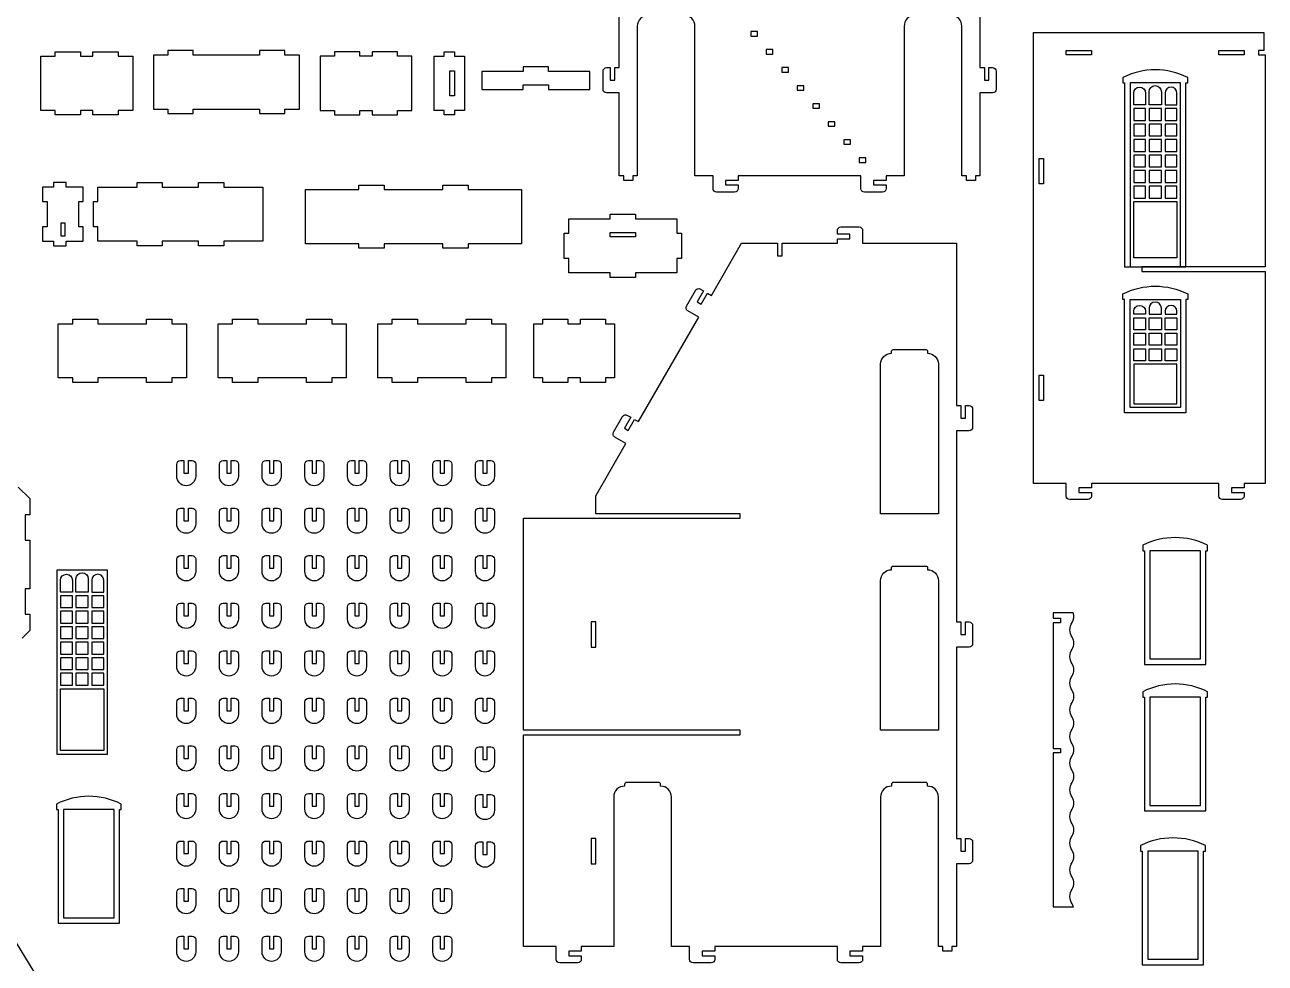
# Model space of a CAD drawing. Extents: x -1025 to 1051, y -1223 to 592.
# Drawn here: x 224 to 1049, y -426 to 198 of the extents above; entities that cross this region are included whole.
import ezdxf

# ---------------------------------------------------------------- set-up
doc = ezdxf.new("R2010")
doc.units = 0
doc.header["$MEASUREMENT"] = 0
doc.layers.add('LAYER1', color=18, linetype='CONTINUOUS')

msp = doc.modelspace()

# ---------------------------------------------------------------- linework, layer by layer
at = {"layer": 'LAYER1'}
for points in [[(859.23, 296.76), (859.23, 169.56), (862.23, 169.56), (862.23, 161.16), (865.23, 161.16), (865.23, 169.56), (867.63, 169.56, -0.414214), (870.03, 167.16), (870.03, 155.16, -0.414214), (867.63, 152.76), (859.23, 152.76), (859.23, 97.56), (856.23, 97.56), (856.23, 94.56), (850.23, 94.56), (850.23, 97.56), (847.23, 97.56), (847.23, 197.16, 0.414214), (840.03, 204.36)], [(638.43, 204.36, 0.414214), (631.23, 197.16), (631.23, 97.56), (628.23, 97.56), (628.23, 94.56), (622.23, 94.56), (622.23, 97.56), (619.23, 97.56), (619.23, 152.76), (610.83, 152.76, -0.414214), (608.43, 155.16), (608.43, 167.16, -0.414214), (610.83, 169.56), (613.23, 169.56), (613.23, 161.16), (616.23, 161.16), (616.23, 169.56), (619.23, 169.56), (619.23, 238.56)], [(816.03, 204.36, 0.414214), (808.83, 197.16), (808.83, 97.56), (796.83, 97.56), (796.83, 94.56), (788.43, 94.56), (788.43, 91.56), (796.83, 91.56), (796.83, 89.16, -0.414214), (794.43, 86.76), (782.43, 86.76, -0.414214), (780.03, 89.16), (780.03, 97.56), (698.43, 97.56), (698.43, 94.56), (690.03, 94.56), (690.03, 91.56), (698.43, 91.56), (698.43, 89.16, -0.414214), (696.03, 86.76), (684.03, 86.76, -0.414214), (681.63, 89.16), (681.63, 97.56), (669.63, 97.56), (669.63, 197.16, 0.414214), (662.43, 204.36)]]:
    msp.add_lwpolyline(points, format="xyb", dxfattribs=at)
for points in [[(706.75, 190.56), (711.23, 190.56), (711.23, 193.56), (706.75, 193.56)], [(285.8, 141.15), (285.8, 138.15), (269, 138.15), (269, 141.15), (260.75, 141.15), (260.75, 138.15), (243.95, 138.15), (243.95, 141.15), (234.31, 141.15), (234.31, 177.15), (243.95, 177.15), (243.95, 180.15), (260.75, 180.15), (260.75, 177.15), (269, 177.15), (269, 180.15), (285.8, 180.15), (285.8, 177.15), (295.45, 177.15), (295.45, 141.15)], [(335.68, 141.97), (379.94, 141.97), (379.94, 138.97), (396.74, 138.97), (396.74, 141.97), (406.38, 141.97), (406.38, 177.97), (396.74, 177.97), (396.74, 180.97), (379.94, 180.97), (379.94, 177.97), (335.68, 177.97), (335.68, 180.97), (318.88, 180.97), (318.88, 177.97), (309.24, 177.97), (309.24, 141.97), (318.88, 141.97), (318.88, 138.97), (335.68, 138.97)], [(471.67, 141.15), (481.31, 141.15), (481.31, 177.15), (471.67, 177.15), (471.67, 180.15), (454.87, 180.15), (454.87, 177.15), (446.62, 177.15), (446.62, 180.15), (429.82, 180.15), (429.82, 177.15), (420.18, 177.15), (420.18, 141.15), (429.82, 141.15), (429.82, 138.15), (446.62, 138.15), (446.62, 141.15), (454.87, 141.15), (454.87, 138.15), (471.67, 138.15)], [(509.51, 141.15), (509.51, 138.15), (502.8, 138.15), (502.8, 141.15), (496.08, 141.15), (496.08, 177.15), (502.8, 177.15), (502.8, 180.15), (509.51, 180.15), (509.51, 177.15), (516.23, 177.15), (516.23, 141.15)], [(717.06, 178.56), (721.54, 178.56), (721.54, 181.56), (717.06, 181.56)], [(933.41, 178.02), (916.61, 178.02), (916.61, 181.02), (933.41, 181.02)], [(1035.03, 178.02), (1018.23, 178.02), (1018.23, 181.02), (1035.03, 181.02)], [(506.51, 150.75), (506.51, 167.55), (509.51, 167.55), (509.51, 150.75)], [(572.17, 155.07), (599.77, 155.07), (599.77, 167.07), (572.17, 167.07), (572.17, 170.07), (555.37, 170.07), (555.37, 167.07), (527.77, 167.07), (527.77, 155.07), (555.37, 155.07), (555.37, 158.07), (572.17, 158.07)], [(727.37, 166.56), (731.85, 166.56), (731.85, 169.56), (727.37, 169.56)], [(737.68, 154.56), (742.16, 154.56), (742.16, 157.56), (737.68, 157.56)], [(992.78, 159.42), (959.18, 159.42), (959.18, 37.02), (992.78, 37.02)], [(747.99, 142.56), (752.47, 142.56), (752.47, 145.56), (747.99, 145.56)], [(961.58, 134.44), (969.5, 134.44), (969.5, 142.36), (961.58, 142.36)], [(971.9, 134.44), (980.06, 134.44), (980.06, 142.36), (971.9, 142.36)], [(982.46, 134.44), (990.38, 134.44), (990.38, 142.36), (982.46, 142.36)], [(758.3, 130.56), (762.78, 130.56), (762.78, 133.56), (758.3, 133.56)], [(961.58, 124.12), (969.5, 124.12), (969.5, 132.04), (961.58, 132.04)], [(971.9, 124.12), (980.06, 124.12), (980.06, 132.04), (971.9, 132.04)], [(982.46, 124.12), (990.38, 124.12), (990.38, 132.04), (982.46, 132.04)], [(768.6, 118.56), (773.09, 118.56), (773.09, 121.56), (768.6, 121.56)], [(961.58, 113.8), (969.5, 113.8), (969.5, 121.72), (961.58, 121.72)], [(971.9, 113.8), (980.06, 113.8), (980.06, 121.72), (971.9, 121.72)], [(982.46, 113.8), (990.38, 113.8), (990.38, 121.72), (982.46, 121.72)], [(778.91, 106.56), (783.39, 106.56), (783.39, 109.56), (778.91, 109.56)], [(900.11, 92.22), (898.61, 92.22), (898.61, 109.02), (901.61, 109.02), (901.61, 92.22)], [(961.58, 103.48), (969.5, 103.48), (969.5, 111.4), (961.58, 111.4)], [(971.9, 103.48), (980.06, 103.48), (980.06, 111.4), (971.9, 111.4)], [(982.46, 103.48), (990.38, 103.48), (990.38, 111.4), (982.46, 111.4)], [(961.58, 93.16), (969.5, 93.16), (969.5, 101.08), (961.58, 101.08)], [(971.9, 93.16), (980.06, 93.16), (980.06, 101.08), (971.9, 101.08)], [(982.46, 93.16), (990.38, 93.16), (990.38, 101.08), (982.46, 101.08)], [(251.13, 54.06), (262.53, 54.06), (262.53, 63.66), (259.53, 63.66), (259.53, 80.46), (262.53, 80.46), (262.53, 90.06), (251.13, 90.06), (251.13, 93.06), (242.73, 93.06), (242.73, 90.06), (235.53, 90.06), (235.53, 80.46), (238.53, 80.46), (238.53, 63.66), (235.53, 63.66), (235.53, 54.06), (242.73, 54.06), (242.73, 51.06), (251.13, 51.06)], [(356.06, 54.06), (356.06, 51.06), (339.26, 51.06), (339.26, 54.06), (315.17, 54.06), (315.17, 51.06), (298.37, 51.06), (298.37, 54.06), (272.33, 54.06), (272.33, 63.66), (269.33, 63.66), (269.33, 80.46), (272.33, 80.46), (272.33, 90.06), (298.37, 90.06), (298.37, 93.06), (315.17, 93.06), (315.17, 90.06), (339.26, 90.06), (339.26, 93.06), (356.06, 93.06), (356.06, 90.06), (382.1, 90.06), (382.1, 54.06)], [(501.91, 88.45), (501.91, 91.45), (518.71, 91.45), (518.71, 88.45), (554.09, 88.45), (554.09, 52.45), (518.71, 52.45), (518.71, 49.45), (501.91, 49.45), (501.91, 52.45), (462.71, 52.45), (462.71, 49.45), (445.91, 49.45), (445.91, 52.45), (410.53, 52.45), (410.53, 88.45), (445.91, 88.45), (445.91, 91.45), (462.71, 91.45), (462.71, 88.45)], [(961.58, 82.84), (969.5, 82.84), (969.5, 90.76), (961.58, 90.76)], [(971.9, 82.84), (980.06, 82.84), (980.06, 90.76), (971.9, 90.76)], [(982.46, 82.84), (990.38, 82.84), (990.38, 90.76), (982.46, 90.76)], [(961.58, 80.44), (990.38, 80.44), (990.38, 43.02), (961.58, 43.02)], [(250.53, 66.06), (247.53, 66.06), (247.53, 57.66), (250.53, 57.66)], [(613.25, 32.99), (585.65, 32.99), (585.65, 42.59), (582.65, 42.59), (582.65, 59.39), (585.65, 59.39), (585.65, 68.99), (613.25, 68.99), (613.25, 71.99), (630.05, 71.99), (630.05, 68.99), (657.65, 68.99), (657.65, 59.39), (660.65, 59.39), (660.65, 42.59), (657.65, 42.59), (657.65, 32.99), (630.05, 32.99), (630.05, 29.99), (613.25, 29.99)], [(630.05, 56.99), (613.25, 56.99), (613.25, 59.99), (630.05, 59.99)], [(959.18, 15.42), (992.78, 15.42), (992.78, -56.58), (959.18, -56.58)], [(321.53, -36.84), (321.53, -39.84), (304.73, -39.84), (304.73, -36.84), (272.32, -36.84), (272.32, -39.84), (255.52, -39.84), (255.52, -36.84), (245.88, -36.84), (245.88, -0.84), (255.52, -0.84), (255.52, 2.16), (272.32, 2.16), (272.32, -0.84), (304.73, -0.84), (304.73, 2.16), (321.53, 2.16), (321.53, -0.84), (331.17, -0.84), (331.17, -36.84)], [(361.87, -0.84), (361.87, 2.16), (378.67, 2.16), (378.67, -0.84), (411.08, -0.84), (411.08, 2.16), (427.88, 2.16), (427.88, -0.84), (437.52, -0.84), (437.52, -36.84), (427.88, -36.84), (427.88, -39.84), (411.08, -39.84), (411.08, -36.84), (378.67, -36.84), (378.67, -39.84), (361.87, -39.84), (361.87, -36.84), (352.23, -36.84), (352.23, -0.84)], [(468.22, -0.84), (468.22, 2.16), (485.02, 2.16), (485.02, -0.84), (517.43, -0.84), (517.43, 2.16), (534.23, 2.16), (534.23, -0.84), (543.87, -0.84), (543.87, -36.84), (534.23, -36.84), (534.23, -39.84), (517.43, -39.84), (517.43, -36.84), (485.02, -36.84), (485.02, -39.84), (468.22, -39.84), (468.22, -36.84), (458.58, -36.84), (458.58, -0.84)], [(568.32, -0.84), (568.32, 2.16), (585.12, 2.16), (585.12, -0.84), (593.38, -0.84), (593.38, 2.16), (610.18, 2.16), (610.18, -0.84), (616.01, -0.84), (616.01, -36.84), (610.18, -36.84), (610.18, -39.84), (593.38, -39.84), (593.38, -36.84), (585.12, -36.84), (585.12, -39.84), (568.32, -39.84), (568.32, -36.84), (562.49, -36.84), (562.49, -0.84)], [(969.5, -4.76), (961.58, -4.76), (961.58, 3.16), (969.5, 3.16)], [(980.06, -4.76), (971.9, -4.76), (971.9, 3.16), (980.06, 3.16)], [(990.38, -4.76), (982.46, -4.76), (982.46, 3.16), (990.38, 3.16)], [(969.5, -15.08), (961.58, -15.08), (961.58, -7.16), (969.5, -7.16)], [(980.06, -15.08), (971.9, -15.08), (971.9, -7.16), (980.06, -7.16)], [(990.38, -15.08), (982.46, -15.08), (982.46, -7.16), (990.38, -7.16)], [(969.5, -25.4), (961.58, -25.4), (961.58, -17.48), (969.5, -17.48)], [(980.06, -25.4), (971.9, -25.4), (971.9, -17.48), (980.06, -17.48)], [(990.38, -25.4), (982.46, -25.4), (982.46, -17.48), (990.38, -17.48)], [(961.58, -54.18), (990.38, -54.18), (990.38, -27.8), (961.58, -27.8)], [(900.11, -51.78), (898.61, -51.78), (898.61, -34.98), (901.61, -34.98), (901.61, -51.78)], [(1006, -151.82), (972.4, -151.82), (972.4, -223.82), (1006, -223.82)], [(278.58, -164.66), (244.98, -164.66), (244.98, -287.06), (278.58, -287.06)], [(247.38, -189.64), (255.3, -189.64), (255.3, -181.72), (247.38, -181.72)], [(257.7, -189.64), (265.86, -189.64), (265.86, -181.72), (257.7, -181.72)], [(268.26, -189.64), (276.18, -189.64), (276.18, -181.72), (268.26, -181.72)], [(247.38, -199.96), (255.3, -199.96), (255.3, -192.04), (247.38, -192.04)], [(257.7, -199.96), (265.86, -199.96), (265.86, -192.04), (257.7, -192.04)], [(268.26, -199.96), (276.18, -199.96), (276.18, -192.04), (268.26, -192.04)], [(247.38, -210.28), (255.3, -210.28), (255.3, -202.36), (247.38, -202.36)], [(257.7, -210.28), (265.86, -210.28), (265.86, -202.36), (257.7, -202.36)], [(268.26, -210.28), (276.18, -210.28), (276.18, -202.36), (268.26, -202.36)], [(602.1, -216.02), (603.6, -216.02), (603.6, -199.22), (600.6, -199.22), (600.6, -216.02)], [(247.38, -220.6), (255.3, -220.6), (255.3, -212.68), (247.38, -212.68)], [(257.7, -220.6), (265.86, -220.6), (265.86, -212.68), (257.7, -212.68)], [(268.26, -220.6), (276.18, -220.6), (276.18, -212.68), (268.26, -212.68)], [(247.38, -230.92), (255.3, -230.92), (255.3, -223), (247.38, -223)], [(257.7, -230.92), (265.86, -230.92), (265.86, -223), (257.7, -223)], [(268.26, -230.92), (276.18, -230.92), (276.18, -223), (268.26, -223)], [(247.38, -241.24), (255.3, -241.24), (255.3, -233.32), (247.38, -233.32)], [(257.7, -241.24), (265.86, -241.24), (265.86, -233.32), (257.7, -233.32)], [(268.26, -241.24), (276.18, -241.24), (276.18, -233.32), (268.26, -233.32)], [(247.38, -243.64), (276.18, -243.64), (276.18, -284.66), (247.38, -284.66)], [(1006, -249.23), (972.4, -249.23), (972.4, -321.23), (1006, -321.23)], [(283.05, -323.97), (249.45, -323.97), (249.45, -395.97), (283.05, -395.97)], [(602.1, -360.02), (603.6, -360.02), (603.6, -343.22), (600.6, -343.22), (600.6, -360.02)], [(1004.5, -351.61), (970.9, -351.61), (970.9, -423.61), (1004.5, -423.61)], [(217.71, -467.85), (217.71, -595.08), (64.49, -595.08), (64.49, -403.53), (212.36, -403.53), (232.07, -435.98)]]:
    msp.add_lwpolyline(points, close=True, dxfattribs=at)
for points in [[(1044.63, 178.02), (1049.1, 178.02), (1049.1, 37.02), (967.01, 37.02), (967.01, 34.02), (1049.1, 34.02), (1049.1, -106.98), (1035.03, -106.98), (1035.03, -109.98), (1026.63, -109.98), (1026.63, -112.98), (1035.03, -112.98), (1035.03, -115.38, -0.414214), (1032.63, -117.78), (1020.63, -117.78, -0.414214), (1018.23, -115.38), (1018.23, -106.98), (933.41, -106.98), (933.41, -109.98), (925.01, -109.98), (925.01, -112.98), (933.41, -112.98), (933.41, -115.38, -0.414214), (931.01, -117.78), (919.01, -117.78, -0.414214), (916.61, -115.38), (916.61, -106.98), (895.01, -106.98), (895.01, 193.02), (1048.23, 193.02), (1048.23, 181.02), (1044.63, 181.02)], [(955.58, 159.42), (955.58, 37.02), (996.38, 37.02), (996.38, 159.42), (997.58, 159.42), (997.58, 163.02, 0.238913), (954.38, 163.02), (954.38, 159.42)], [(971.9, 144.76), (971.9, 153.55, -1), (980.06, 153.55), (980.06, 144.76)], [(969.5, 152.68), (969.5, 144.76), (961.58, 144.76), (961.58, 152.68, -1)], [(982.46, 152.68), (982.46, 144.76), (990.38, 144.76), (990.38, 152.68, 1)], [(727.6, 52.78), (764.4, 52.78), (764.4, 55.78), (772.8, 55.78), (772.8, 58.78), (764.4, 58.78), (764.4, 61.18, -0.414214), (766.8, 63.58), (778.8, 63.58, -0.414214), (781.2, 61.18), (781.2, 52.78), (843.6, 52.78), (843.6, -55.22), (846.6, -55.22), (846.6, -63.62), (849.6, -63.62), (849.6, -55.22), (852, -55.22, -0.414214), (854.4, -57.62), (854.4, -69.62, -0.414214), (852, -72.02), (843.6, -72.02), (843.6, -199.22), (846.6, -199.22), (846.6, -207.62), (849.6, -207.62), (849.6, -199.22), (852, -199.22, -0.414214), (854.4, -201.62), (854.4, -213.62, -0.414214), (852, -216.02), (843.6, -216.02), (843.6, -343.22), (846.6, -343.22), (846.6, -351.62), (849.6, -351.62), (849.6, -343.22), (852, -343.22, -0.414214), (854.4, -345.62), (854.4, -357.62, -0.414214), (852, -360.02), (843.6, -360.02), (843.6, -415.22), (840.6, -415.22), (840.6, -418.22), (834.6, -418.22), (834.6, -415.22), (831.6, -415.22), (831.6, -315.62, 0.414214), (824.4, -308.42), (824.4, -307.22, 0.414214), (823.2, -306.02), (801.6, -306.02, 0.414214), (800.4, -307.22), (800.4, -308.42, 0.414214), (793.2, -315.62), (793.2, -415.22), (781.2, -415.22), (781.2, -418.22), (772.8, -418.22), (772.8, -421.22), (781.2, -421.22), (781.2, -423.62, -0.414214), (778.8, -426.02), (766.8, -426.02, -0.414214), (764.4, -423.62), (764.4, -415.22), (682.8, -415.22), (682.8, -418.22), (674.4, -418.22), (674.4, -421.22), (682.8, -421.22), (682.8, -423.62, -0.414214), (680.4, -426.02), (668.4, -426.02, -0.414214), (666, -423.62), (666, -415.22), (654, -415.22), (654, -315.62, 0.414214), (646.8, -308.42), (646.8, -307.22, 0.414214), (645.6, -306.02), (624, -306.02, 0.414214), (622.8, -307.22), (622.8, -308.42, 0.414214), (615.6, -315.62), (615.6, -415.22), (594, -415.22), (594, -418.22), (585.6, -418.22), (585.6, -421.22), (594, -421.22), (594, -423.62, -0.414214), (591.6, -426.02), (579.6, -426.02, -0.414214), (577.2, -423.62), (577.2, -415.22), (555.6, -415.22), (555.6, -274.22), (699.6, -274.22), (699.6, -271.22), (555.6, -271.22), (555.6, -130.22), (699.6, -130.22), (699.6, -127.22), (603.6, -127.22), (603.6, -115.22), (623.65, -80.49), (616.38, -76.29, -0.414214), (615.5, -73.01), (621.5, -62.62, -0.414214), (624.78, -61.74), (626.86, -62.94), (622.66, -70.22), (625.25, -71.72), (629.45, -64.44), (632.05, -65.94), (672.15, 3.51), (664.87, 7.71, -0.414214), (664, 10.99), (670, 21.38, -0.414214), (673.27, 22.26), (675.35, 21.06), (671.15, 13.78), (673.75, 12.28), (677.95, 19.56), (680.55, 18.06), (700.6, 52.78), (724.6, 52.78), (724.6, 44.38), (727.6, 44.38)], [(996.38, 15.42), (996.38, -60.18), (955.58, -60.18), (955.58, 15.42), (954.38, 15.42), (954.38, 19.02, -0.238913), (997.58, 19.02), (997.58, 15.42)], [(969.5, 7.48), (969.5, 5.56), (961.58, 5.56), (961.58, 7.48, -1)], [(980.06, 5.56), (980.06, 9.55, 1), (971.9, 9.55), (971.9, 5.56)], [(982.46, 7.48), (982.46, 5.56), (990.38, 5.56), (990.38, 7.48, 1)], [(831.6, -27.62), (831.6, -127.22), (793.2, -127.22), (793.2, -27.62, -0.414214), (800.4, -20.42), (800.4, -19.22, -0.414214), (801.6, -18.02), (823.2, -18.02, -0.414214), (824.4, -19.22), (824.4, -20.42, -0.414214)], [(329.59, -91.79), (329.59, -100.19), (332.59, -100.19), (332.59, -91.79), (334.99, -91.79, -0.414214), (337.39, -94.19), (337.39, -102.29, -1), (324.79, -102.29), (324.79, -94.19, -0.414214), (327.19, -91.79)], [(357.99, -91.79), (357.99, -100.19), (360.99, -100.19), (360.99, -91.79), (363.39, -91.79, -0.414214), (365.79, -94.19), (365.79, -102.29, -1), (353.19, -102.29), (353.19, -94.19, -0.414214), (355.59, -91.79)], [(386.39, -91.79), (386.39, -100.19), (389.39, -100.19), (389.39, -91.79), (391.79, -91.79, -0.414214), (394.19, -94.19), (394.19, -102.29, -1), (381.59, -102.29), (381.59, -94.19, -0.414214), (383.99, -91.79)], [(414.79, -91.79), (414.79, -100.19), (417.79, -100.19), (417.79, -91.79), (420.19, -91.79, -0.414214), (422.59, -94.19), (422.59, -102.29, -1), (409.99, -102.29), (409.99, -94.19, -0.414214), (412.39, -91.79)], [(443.19, -91.79), (443.19, -100.19), (446.19, -100.19), (446.19, -91.79), (448.59, -91.79, -0.414214), (450.99, -94.19), (450.99, -102.29, -1), (438.39, -102.29), (438.39, -94.19, -0.414214), (440.79, -91.79)], [(471.59, -91.79), (471.59, -100.19), (474.59, -100.19), (474.59, -91.79), (476.99, -91.79, -0.414214), (479.39, -94.19), (479.39, -102.29, -1), (466.79, -102.29), (466.79, -94.19, -0.414214), (469.19, -91.79)], [(499.98, -91.79), (499.98, -100.19), (502.98, -100.19), (502.98, -91.79), (505.38, -91.79, -0.414214), (507.78, -94.19), (507.78, -102.29, -1), (495.18, -102.29), (495.18, -94.19, -0.414214), (497.58, -91.79)], [(528.38, -91.79), (528.38, -100.19), (531.38, -100.19), (531.38, -91.79), (533.78, -91.79, -0.414214), (536.18, -94.19), (536.18, -102.29, -1), (523.58, -102.29), (523.58, -94.19, -0.414214), (525.98, -91.79)], [(329.59, -123.44), (329.59, -131.84), (332.59, -131.84), (332.59, -123.44), (334.99, -123.44, -0.414214), (337.39, -125.84), (337.39, -133.94, -1), (324.79, -133.94), (324.79, -125.84, -0.414214), (327.19, -123.44)], [(357.99, -123.44), (357.99, -131.84), (360.99, -131.84), (360.99, -123.44), (363.39, -123.44, -0.414214), (365.79, -125.84), (365.79, -133.94, -1), (353.19, -133.94), (353.19, -125.84, -0.414214), (355.59, -123.44)], [(386.39, -123.44), (386.39, -131.84), (389.39, -131.84), (389.39, -123.44), (391.79, -123.44, -0.414214), (394.19, -125.84), (394.19, -133.94, -1), (381.59, -133.94), (381.59, -125.84, -0.414214), (383.99, -123.44)], [(414.79, -123.44), (414.79, -131.84), (417.79, -131.84), (417.79, -123.44), (420.19, -123.44, -0.414214), (422.59, -125.84), (422.59, -133.94, -1), (409.99, -133.94), (409.99, -125.84, -0.414214), (412.39, -123.44)], [(443.19, -123.44), (443.19, -131.84), (446.19, -131.84), (446.19, -123.44), (448.59, -123.44, -0.414214), (450.99, -125.84), (450.99, -133.94, -1), (438.39, -133.94), (438.39, -125.84, -0.414214), (440.79, -123.44)], [(471.59, -123.44), (471.59, -131.84), (474.59, -131.84), (474.59, -123.44), (476.99, -123.44, -0.414214), (479.39, -125.84), (479.39, -133.94, -1), (466.79, -133.94), (466.79, -125.84, -0.414214), (469.19, -123.44)], [(499.98, -123.44), (499.98, -131.84), (502.98, -131.84), (502.98, -123.44), (505.38, -123.44, -0.414214), (507.78, -125.84), (507.78, -133.94, -1), (495.18, -133.94), (495.18, -125.84, -0.414214), (497.58, -123.44)], [(528.38, -123.44), (528.38, -131.84), (531.38, -131.84), (531.38, -123.44), (533.78, -123.44, -0.414214), (536.18, -125.84), (536.18, -133.94, -1), (523.58, -133.94), (523.58, -125.84, -0.414214), (525.98, -123.44)], [(968.8, -151.82), (968.8, -227.42), (1009.6, -227.42), (1009.6, -151.82), (1010.8, -151.82), (1010.8, -148.22, 0.238913), (967.6, -148.22), (967.6, -151.82)], [(329.59, -155.08), (329.59, -163.48), (332.59, -163.48), (332.59, -155.08), (334.99, -155.08, -0.414214), (337.39, -157.48), (337.39, -165.58, -1), (324.79, -165.58), (324.79, -157.48, -0.414214), (327.19, -155.08)], [(357.99, -155.08), (357.99, -163.48), (360.99, -163.48), (360.99, -155.08), (363.39, -155.08, -0.414214), (365.79, -157.48), (365.79, -165.58, -1), (353.19, -165.58), (353.19, -157.48, -0.414214), (355.59, -155.08)], [(386.39, -155.08), (386.39, -163.48), (389.39, -163.48), (389.39, -155.08), (391.79, -155.08, -0.414214), (394.19, -157.48), (394.19, -165.58, -1), (381.59, -165.58), (381.59, -157.48, -0.414214), (383.99, -155.08)], [(414.79, -155.08), (414.79, -163.48), (417.79, -163.48), (417.79, -155.08), (420.19, -155.08, -0.414214), (422.59, -157.48), (422.59, -165.58, -1), (409.99, -165.58), (409.99, -157.48, -0.414214), (412.39, -155.08)], [(443.19, -155.08), (443.19, -163.48), (446.19, -163.48), (446.19, -155.08), (448.59, -155.08, -0.414214), (450.99, -157.48), (450.99, -165.58, -1), (438.39, -165.58), (438.39, -157.48, -0.414214), (440.79, -155.08)], [(471.59, -155.08), (471.59, -163.48), (474.59, -163.48), (474.59, -155.08), (476.99, -155.08, -0.414214), (479.39, -157.48), (479.39, -165.58, -1), (466.79, -165.58), (466.79, -157.48, -0.414214), (469.19, -155.08)], [(499.98, -155.08), (499.98, -163.48), (502.98, -163.48), (502.98, -155.08), (505.38, -155.08, -0.414214), (507.78, -157.48), (507.78, -165.58, -1), (495.18, -165.58), (495.18, -157.48, -0.414214), (497.58, -155.08)], [(528.38, -155.08), (528.38, -163.48), (531.38, -163.48), (531.38, -155.08), (533.78, -155.08, -0.414214), (536.18, -157.48), (536.18, -165.58, -1), (523.58, -165.58), (523.58, -157.48, -0.414214), (525.98, -155.08)], [(831.6, -171.62), (831.6, -271.22), (793.2, -271.22), (793.2, -171.62, -0.414214), (800.4, -164.42), (800.4, -163.22, -0.414214), (801.6, -162.02), (823.2, -162.02, -0.414214), (824.4, -163.22), (824.4, -164.42, -0.414214)], [(255.3, -171.4), (255.3, -179.32), (247.38, -179.32), (247.38, -171.4, -1)], [(257.7, -179.32), (257.7, -170.54, -1), (265.86, -170.54), (265.86, -179.32)], [(268.26, -171.4), (268.26, -179.32), (276.18, -179.32), (276.18, -171.4, 1)], [(329.59, -186.72), (329.59, -195.12), (332.59, -195.12), (332.59, -186.72), (334.99, -186.72, -0.414214), (337.39, -189.12), (337.39, -197.22, -1), (324.79, -197.22), (324.79, -189.12, -0.414214), (327.19, -186.72)], [(357.99, -186.72), (357.99, -195.12), (360.99, -195.12), (360.99, -186.72), (363.39, -186.72, -0.414214), (365.79, -189.12), (365.79, -197.22, -1), (353.19, -197.22), (353.19, -189.12, -0.414214), (355.59, -186.72)], [(386.39, -186.72), (386.39, -195.12), (389.39, -195.12), (389.39, -186.72), (391.79, -186.72, -0.414214), (394.19, -189.12), (394.19, -197.22, -1), (381.59, -197.22), (381.59, -189.12, -0.414214), (383.99, -186.72)], [(414.79, -186.72), (414.79, -195.12), (417.79, -195.12), (417.79, -186.72), (420.19, -186.72, -0.414214), (422.59, -189.12), (422.59, -197.22, -1), (409.99, -197.22), (409.99, -189.12, -0.414214), (412.39, -186.72)], [(443.19, -186.72), (443.19, -195.12), (446.19, -195.12), (446.19, -186.72), (448.59, -186.72, -0.414214), (450.99, -189.12), (450.99, -197.22, -1), (438.39, -197.22), (438.39, -189.12, -0.414214), (440.79, -186.72)], [(471.59, -186.72), (471.59, -195.12), (474.59, -195.12), (474.59, -186.72), (476.99, -186.72, -0.414214), (479.39, -189.12), (479.39, -197.22, -1), (466.79, -197.22), (466.79, -189.12, -0.414214), (469.19, -186.72)], [(499.98, -186.72), (499.98, -195.12), (502.98, -195.12), (502.98, -186.72), (505.38, -186.72, -0.414214), (507.78, -189.12), (507.78, -197.22, -1), (495.18, -197.22), (495.18, -189.12, -0.414214), (497.58, -186.72)], [(528.38, -186.72), (528.38, -195.12), (531.38, -195.12), (531.38, -186.72), (533.78, -186.72, -0.414214), (536.18, -189.12), (536.18, -197.22, -1), (523.58, -197.22), (523.58, -189.12, -0.414214), (525.98, -186.72)], [(921.54, -388.7, 0.076889), (920.62, -386.7, -0.300981), (920.62, -376.91, 0.300981), (920.62, -368.96, -0.300981), (920.62, -359.17, 0.300981), (920.62, -351.22, -0.300981), (920.62, -341.43, 0.300981), (920.62, -333.48, -0.300981), (920.62, -323.69, 0.300981), (920.62, -315.74, -0.300981), (920.62, -305.95, 0.300981), (920.62, -298, -0.300981), (920.62, -288.21, 0.300981), (920.62, -280.26, -0.300981), (920.62, -270.47, 0.300981), (920.62, -262.52, -0.300981), (920.62, -252.73, 0.300981), (920.62, -244.78, -0.300981), (920.62, -234.99, 0.300981), (920.62, -227.04, -0.300981), (920.62, -217.25, 0.300981), (920.62, -209.3, -0.300981), (920.62, -199.51, 0.236244), (921.39, -193.12), (908.1, -193.12), (908.1, -196.72), (912.9, -196.72), (912.9, -199.72), (908.1, -199.72), (908.1, -283.38), (912.9, -283.38), (912.9, -286.38), (908.1, -286.38), (908.1, -388.7)], [(329.59, -218.36), (329.59, -226.76), (332.59, -226.76), (332.59, -218.36), (334.99, -218.36, -0.414214), (337.39, -220.76), (337.39, -228.86, -1), (324.79, -228.86), (324.79, -220.76, -0.414214), (327.19, -218.36)], [(357.99, -218.36), (357.99, -226.76), (360.99, -226.76), (360.99, -218.36), (363.39, -218.36, -0.414214), (365.79, -220.76), (365.79, -228.86, -1), (353.19, -228.86), (353.19, -220.76, -0.414214), (355.59, -218.36)], [(386.39, -218.36), (386.39, -226.76), (389.39, -226.76), (389.39, -218.36), (391.79, -218.36, -0.414214), (394.19, -220.76), (394.19, -228.86, -1), (381.59, -228.86), (381.59, -220.76, -0.414214), (383.99, -218.36)], [(414.79, -218.36), (414.79, -226.76), (417.79, -226.76), (417.79, -218.36), (420.19, -218.36, -0.414214), (422.59, -220.76), (422.59, -228.86, -1), (409.99, -228.86), (409.99, -220.76, -0.414214), (412.39, -218.36)], [(443.19, -218.36), (443.19, -226.76), (446.19, -226.76), (446.19, -218.36), (448.59, -218.36, -0.414214), (450.99, -220.76), (450.99, -228.86, -1), (438.39, -228.86), (438.39, -220.76, -0.414214), (440.79, -218.36)], [(471.59, -218.36), (471.59, -226.76), (474.59, -226.76), (474.59, -218.36), (476.99, -218.36, -0.414214), (479.39, -220.76), (479.39, -228.86, -1), (466.79, -228.86), (466.79, -220.76, -0.414214), (469.19, -218.36)], [(499.98, -218.36), (499.98, -226.76), (502.98, -226.76), (502.98, -218.36), (505.38, -218.36, -0.414214), (507.78, -220.76), (507.78, -228.86, -1), (495.18, -228.86), (495.18, -220.76, -0.414214), (497.58, -218.36)], [(528.38, -218.36), (528.38, -226.76), (531.38, -226.76), (531.38, -218.36), (533.78, -218.36, -0.414214), (536.18, -220.76), (536.18, -228.86, -1), (523.58, -228.86), (523.58, -220.76, -0.414214), (525.98, -218.36)], [(968.8, -249.23), (968.8, -324.83), (1009.6, -324.83), (1009.6, -249.23), (1010.8, -249.23), (1010.8, -245.63, 0.238913), (967.6, -245.63), (967.6, -249.23)], [(329.59, -250.01), (329.59, -258.41), (332.59, -258.41), (332.59, -250.01), (334.99, -250.01, -0.414214), (337.39, -252.41), (337.39, -260.51, -1), (324.79, -260.51), (324.79, -252.41, -0.414214), (327.19, -250.01)], [(357.99, -250.01), (357.99, -258.41), (360.99, -258.41), (360.99, -250.01), (363.39, -250.01, -0.414214), (365.79, -252.41), (365.79, -260.51, -1), (353.19, -260.51), (353.19, -252.41, -0.414214), (355.59, -250.01)], [(386.39, -250.01), (386.39, -258.41), (389.39, -258.41), (389.39, -250.01), (391.79, -250.01, -0.414214), (394.19, -252.41), (394.19, -260.51, -1), (381.59, -260.51), (381.59, -252.41, -0.414214), (383.99, -250.01)], [(414.79, -250.01), (414.79, -258.41), (417.79, -258.41), (417.79, -250.01), (420.19, -250.01, -0.414214), (422.59, -252.41), (422.59, -260.51, -1), (409.99, -260.51), (409.99, -252.41, -0.414214), (412.39, -250.01)], [(443.19, -250.01), (443.19, -258.41), (446.19, -258.41), (446.19, -250.01), (448.59, -250.01, -0.414214), (450.99, -252.41), (450.99, -260.51, -1), (438.39, -260.51), (438.39, -252.41, -0.414214), (440.79, -250.01)], [(471.59, -250.01), (471.59, -258.41), (474.59, -258.41), (474.59, -250.01), (476.99, -250.01, -0.414214), (479.39, -252.41), (479.39, -260.51, -1), (466.79, -260.51), (466.79, -252.41, -0.414214), (469.19, -250.01)], [(499.98, -250.01), (499.98, -258.41), (502.98, -258.41), (502.98, -250.01), (505.38, -250.01, -0.414214), (507.78, -252.41), (507.78, -260.51, -1), (495.18, -260.51), (495.18, -252.41, -0.414214), (497.58, -250.01)], [(528.38, -250.01), (528.38, -258.41), (531.38, -258.41), (531.38, -250.01), (533.78, -250.01, -0.414214), (536.18, -252.41), (536.18, -260.51, -1), (523.58, -260.51), (523.58, -252.41, -0.414214), (525.98, -250.01)], [(329.59, -281.65), (329.59, -290.05), (332.59, -290.05), (332.59, -281.65), (334.99, -281.65, -0.414214), (337.39, -284.05), (337.39, -292.15, -1), (324.79, -292.15), (324.79, -284.05, -0.414214), (327.19, -281.65)], [(357.99, -281.65), (357.99, -290.05), (360.99, -290.05), (360.99, -281.65), (363.39, -281.65, -0.414214), (365.79, -284.05), (365.79, -292.15, -1), (353.19, -292.15), (353.19, -284.05, -0.414214), (355.59, -281.65)], [(386.39, -281.65), (386.39, -290.05), (389.39, -290.05), (389.39, -281.65), (391.79, -281.65, -0.414214), (394.19, -284.05), (394.19, -292.15, -1), (381.59, -292.15), (381.59, -284.05, -0.414214), (383.99, -281.65)], [(414.79, -281.65), (414.79, -290.05), (417.79, -290.05), (417.79, -281.65), (420.19, -281.65, -0.414214), (422.59, -284.05), (422.59, -292.15, -1), (409.99, -292.15), (409.99, -284.05, -0.414214), (412.39, -281.65)], [(443.19, -281.65), (443.19, -290.05), (446.19, -290.05), (446.19, -281.65), (448.59, -281.65, -0.414214), (450.99, -284.05), (450.99, -292.15, -1), (438.39, -292.15), (438.39, -284.05, -0.414214), (440.79, -281.65)], [(471.59, -281.65), (471.59, -290.05), (474.59, -290.05), (474.59, -281.65), (476.99, -281.65, -0.414214), (479.39, -284.05), (479.39, -292.15, -1), (466.79, -292.15), (466.79, -284.05, -0.414214), (469.19, -281.65)], [(499.98, -281.65), (499.98, -290.05), (502.98, -290.05), (502.98, -281.65), (505.38, -281.65, -0.414214), (507.78, -284.05), (507.78, -292.15, -1), (495.18, -292.15), (495.18, -284.05, -0.414214), (497.58, -281.65)], [(528.38, -282.28), (528.38, -290.68), (531.38, -290.68), (531.38, -282.28), (533.78, -282.28, -0.414214), (536.18, -284.68), (536.18, -292.78, -1), (523.58, -292.78), (523.58, -284.68, -0.414214), (525.98, -282.28)], [(329.59, -313.29), (329.59, -321.69), (332.59, -321.69), (332.59, -313.29), (334.99, -313.29, -0.414214), (337.39, -315.69), (337.39, -323.79, -1), (324.79, -323.79), (324.79, -315.69, -0.414214), (327.19, -313.29)], [(357.99, -313.29), (357.99, -321.69), (360.99, -321.69), (360.99, -313.29), (363.39, -313.29, -0.414214), (365.79, -315.69), (365.79, -323.79, -1), (353.19, -323.79), (353.19, -315.69, -0.414214), (355.59, -313.29)], [(386.39, -313.29), (386.39, -321.69), (389.39, -321.69), (389.39, -313.29), (391.79, -313.29, -0.414214), (394.19, -315.69), (394.19, -323.79, -1), (381.59, -323.79), (381.59, -315.69, -0.414214), (383.99, -313.29)], [(414.79, -313.29), (414.79, -321.69), (417.79, -321.69), (417.79, -313.29), (420.19, -313.29, -0.414214), (422.59, -315.69), (422.59, -323.79, -1), (409.99, -323.79), (409.99, -315.69, -0.414214), (412.39, -313.29)], [(443.19, -313.29), (443.19, -321.69), (446.19, -321.69), (446.19, -313.29), (448.59, -313.29, -0.414214), (450.99, -315.69), (450.99, -323.79, -1), (438.39, -323.79), (438.39, -315.69, -0.414214), (440.79, -313.29)], [(471.59, -313.29), (471.59, -321.69), (474.59, -321.69), (474.59, -313.29), (476.99, -313.29, -0.414214), (479.39, -315.69), (479.39, -323.79, -1), (466.79, -323.79), (466.79, -315.69, -0.414214), (469.19, -313.29)], [(499.98, -313.29), (499.98, -321.69), (502.98, -321.69), (502.98, -313.29), (505.38, -313.29, -0.414214), (507.78, -315.69), (507.78, -323.79, -1), (495.18, -323.79), (495.18, -315.69, -0.414214), (497.58, -313.29)], [(245.85, -323.97), (245.85, -399.57), (286.65, -399.57), (286.65, -323.97), (287.85, -323.97), (287.85, -320.37, 0.238913), (244.65, -320.37), (244.65, -323.97)], [(528.38, -313.93), (528.38, -322.33), (531.38, -322.33), (531.38, -313.93), (533.78, -313.93, -0.414214), (536.18, -316.33), (536.18, -324.43, -1), (523.58, -324.43), (523.58, -316.33, -0.414214), (525.98, -313.93)], [(329.59, -344.93), (329.59, -353.33), (332.59, -353.33), (332.59, -344.93), (334.99, -344.93, -0.414214), (337.39, -347.33), (337.39, -355.43, -1), (324.79, -355.43), (324.79, -347.33, -0.414214), (327.19, -344.93)], [(357.99, -344.93), (357.99, -353.33), (360.99, -353.33), (360.99, -344.93), (363.39, -344.93, -0.414214), (365.79, -347.33), (365.79, -355.43, -1), (353.19, -355.43), (353.19, -347.33, -0.414214), (355.59, -344.93)], [(386.39, -344.93), (386.39, -353.33), (389.39, -353.33), (389.39, -344.93), (391.79, -344.93, -0.414214), (394.19, -347.33), (394.19, -355.43, -1), (381.59, -355.43), (381.59, -347.33, -0.414214), (383.99, -344.93)], [(414.79, -344.93), (414.79, -353.33), (417.79, -353.33), (417.79, -344.93), (420.19, -344.93, -0.414214), (422.59, -347.33), (422.59, -355.43, -1), (409.99, -355.43), (409.99, -347.33, -0.414214), (412.39, -344.93)], [(443.19, -344.93), (443.19, -353.33), (446.19, -353.33), (446.19, -344.93), (448.59, -344.93, -0.414214), (450.99, -347.33), (450.99, -355.43, -1), (438.39, -355.43), (438.39, -347.33, -0.414214), (440.79, -344.93)], [(471.59, -344.93), (471.59, -353.33), (474.59, -353.33), (474.59, -344.93), (476.99, -344.93, -0.414214), (479.39, -347.33), (479.39, -355.43, -1), (466.79, -355.43), (466.79, -347.33, -0.414214), (469.19, -344.93)], [(499.98, -344.93), (499.98, -353.33), (502.98, -353.33), (502.98, -344.93), (505.38, -344.93, -0.414214), (507.78, -347.33), (507.78, -355.43, -1), (495.18, -355.43), (495.18, -347.33, -0.414214), (497.58, -344.93)], [(528.38, -345.57), (528.38, -353.97), (531.38, -353.97), (531.38, -345.57), (533.78, -345.57, -0.414214), (536.18, -347.97), (536.18, -356.07, -1), (523.58, -356.07), (523.58, -347.97, -0.414214), (525.98, -345.57)], [(967.3, -351.61), (967.3, -427.21), (1008.1, -427.21), (1008.1, -351.61), (1009.3, -351.61), (1009.3, -348.01, 0.238913), (966.1, -348.01), (966.1, -351.61)], [(329.59, -376.58), (329.59, -384.98), (332.59, -384.98), (332.59, -376.58), (334.99, -376.58, -0.414214), (337.39, -378.98), (337.39, -387.08, -1), (324.79, -387.08), (324.79, -378.98, -0.414214), (327.19, -376.58)], [(357.99, -376.58), (357.99, -384.98), (360.99, -384.98), (360.99, -376.58), (363.39, -376.58, -0.414214), (365.79, -378.98), (365.79, -387.08, -1), (353.19, -387.08), (353.19, -378.98, -0.414214), (355.59, -376.58)], [(386.39, -376.58), (386.39, -384.98), (389.39, -384.98), (389.39, -376.58), (391.79, -376.58, -0.414214), (394.19, -378.98), (394.19, -387.08, -1), (381.59, -387.08), (381.59, -378.98, -0.414214), (383.99, -376.58)], [(414.79, -376.58), (414.79, -384.98), (417.79, -384.98), (417.79, -376.58), (420.19, -376.58, -0.414214), (422.59, -378.98), (422.59, -387.08, -1), (409.99, -387.08), (409.99, -378.98, -0.414214), (412.39, -376.58)], [(443.19, -376.58), (443.19, -384.98), (446.19, -384.98), (446.19, -376.58), (448.59, -376.58, -0.414214), (450.99, -378.98), (450.99, -387.08, -1), (438.39, -387.08), (438.39, -378.98, -0.414214), (440.79, -376.58)], [(471.59, -376.58), (471.59, -384.98), (474.59, -384.98), (474.59, -376.58), (476.99, -376.58, -0.414214), (479.39, -378.98), (479.39, -387.08, -1), (466.79, -387.08), (466.79, -378.98, -0.414214), (469.19, -376.58)], [(499.98, -376.58), (499.98, -384.98), (502.98, -384.98), (502.98, -376.58), (505.38, -376.58, -0.414214), (507.78, -378.98), (507.78, -387.08, -1), (495.18, -387.08), (495.18, -378.98, -0.414214), (497.58, -376.58)], [(329.59, -408.22), (329.59, -416.62), (332.59, -416.62), (332.59, -408.22), (334.99, -408.22, -0.414214), (337.39, -410.62), (337.39, -418.72, -1), (324.79, -418.72), (324.79, -410.62, -0.414214), (327.19, -408.22)], [(357.99, -408.22), (357.99, -416.62), (360.99, -416.62), (360.99, -408.22), (363.39, -408.22, -0.414214), (365.79, -410.62), (365.79, -418.72, -1), (353.19, -418.72), (353.19, -410.62, -0.414214), (355.59, -408.22)], [(386.39, -408.22), (386.39, -416.62), (389.39, -416.62), (389.39, -408.22), (391.79, -408.22, -0.414214), (394.19, -410.62), (394.19, -418.72, -1), (381.59, -418.72), (381.59, -410.62, -0.414214), (383.99, -408.22)], [(414.79, -408.22), (414.79, -416.62), (417.79, -416.62), (417.79, -408.22), (420.19, -408.22, -0.414214), (422.59, -410.62), (422.59, -418.72, -1), (409.99, -418.72), (409.99, -410.62, -0.414214), (412.39, -408.22)], [(443.19, -408.22), (443.19, -416.62), (446.19, -416.62), (446.19, -408.22), (448.59, -408.22, -0.414214), (450.99, -410.62), (450.99, -418.72, -1), (438.39, -418.72), (438.39, -410.62, -0.414214), (440.79, -408.22)], [(471.59, -408.22), (471.59, -416.62), (474.59, -416.62), (474.59, -408.22), (476.99, -408.22, -0.414214), (479.39, -410.62), (479.39, -418.72, -1), (466.79, -418.72), (466.79, -410.62, -0.414214), (469.19, -408.22)], [(499.98, -408.22), (499.98, -416.62), (502.98, -416.62), (502.98, -408.22), (505.38, -408.22, -0.414214), (507.78, -410.62), (507.78, -418.72, -1), (495.18, -418.72), (495.18, -410.62, -0.414214), (497.58, -408.22)]]:
    msp.add_lwpolyline(points, format="xyb", close=True, dxfattribs=at)
msp.add_lwpolyline([(219.27, -109.45), (226.97, -117.15), (226.97, -128.04), (223.97, -128.04), (223.97, -144.84), (226.97, -144.84), (226.97, -177.24), (223.97, -177.24), (223.97, -194.04), (226.97, -194.04), (226.97, -204.93), (221.97, -209.93)], dxfattribs=at)

doc.saveas('drawing.dxf')
